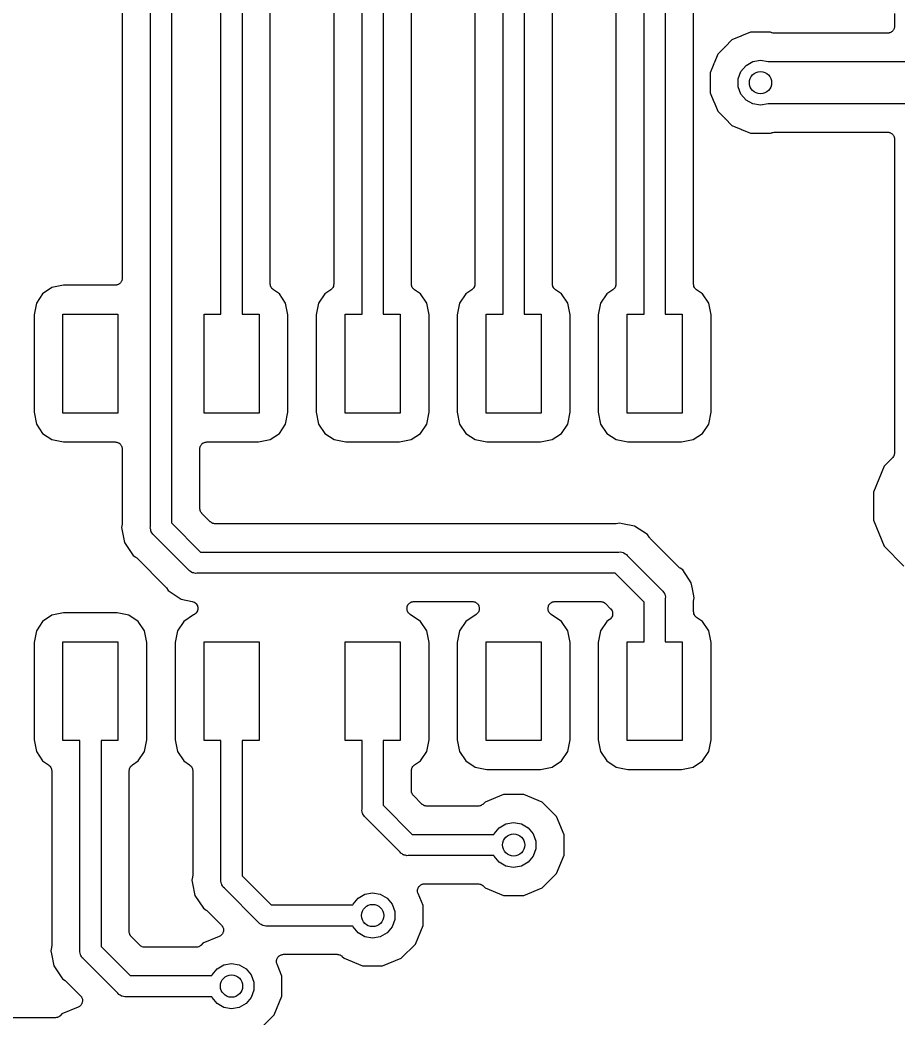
# Model space of a CAD drawing. Extents: x 40 to 164, y -163 to -60.
# Drawn here: x 52.07 to 67.88, y -144.72 to -126.76 of the extents above; entities that cross this region are included whole.
import ezdxf

# ---------------------------------------------------------------- set-up
doc = ezdxf.new("R2010")
doc.units = 0
doc.header["$MEASUREMENT"] = 0
doc.layers.add('BLACK', color=7, linetype='CONTINUOUS')

msp = doc.modelspace()

# ---------------------------------------------------------------- linework, layer by layer
at = {"layer": 'BLACK', "linetype": 'CONTINUOUS'}
for p, q in [((55.6895, -132.055), (55.6895, -110.498)), ((56.0705, -110.569), (56.0705, -132.055)), ((56.5785, -131.512), (56.5785, -110.832)), ((57.7215, -111.841), (57.7215, -131.512)), ((58.2295, -132.055), (58.2295, -111.768)), ((58.6105, -111.839), (58.6105, -132.055)), ((59.1185, -131.512), (59.1185, -112.102)), ((60.2615, -113.111), (60.2615, -131.512)), ((60.7695, -132.055), (60.7695, -113.038)), ((61.1505, -113.109), (61.1505, -132.055)), ((61.6585, -131.512), (61.6585, -113.372)), ((54.4195, -135.882), (54.4195, -114.144)), ((54.8005, -114.144), (54.8005, -135.811)), ((63.6905, -114.379), (63.6905, -132.055)), ((53.9115, -114.43), (53.9115, -131.407)), ((64.1985, -131.512), (64.1985, -114.642)), ((62.8015, -115.489), (62.8015, -131.512)), ((63.3095, -132.055), (63.3095, -115.553)), ((67.818, -126.646), (67.818, -126.873)), ((67.763, -126.976), (67.7545, -126.983)), ((67.7726, -126.97), (67.763, -126.976)), ((67.7798, -126.962), (67.7726, -126.97)), ((67.7883, -126.955), (67.7798, -126.962)), ((67.7938, -126.945), (67.7883, -126.955)), ((67.801, -126.936), (67.7938, -126.945)), ((67.8048, -126.926), (67.801, -126.936)), ((67.8103, -126.916), (67.8048, -126.926)), ((67.8123, -126.905), (67.8103, -126.916)), ((67.8161, -126.895), (67.8123, -126.905)), ((67.818, -126.873), (67.8161, -126.884)), ((67.8161, -126.884), (67.8161, -126.895)), ((64.8907, -127.119), (64.7662, -127.244)), ((65.0533, -127.052), (64.8907, -127.119)), ((65.0572, -127.049), (65.0533, -127.052)), ((65.0617, -127.048), (65.0572, -127.049)), ((65.2244, -126.981), (65.0617, -127.048)), ((65.5856, -126.981), (65.2244, -126.981)), ((65.6081, -126.99), (65.5856, -126.981)), ((65.6109, -126.991), (65.6081, -126.99)), ((65.6133, -126.992), (65.6109, -126.991)), ((65.6323, -126.996), (65.6133, -126.992)), ((65.6512, -127), (65.6323, -126.996)), ((65.654, -127), (65.6512, -127)), ((65.6567, -127), (65.654, -127)), ((67.691, -127), (65.6567, -127)), ((67.7019, -126.998), (67.691, -127)), ((67.7131, -126.998), (67.7019, -126.998)), ((67.7235, -126.994), (67.7131, -126.998)), ((67.7344, -126.992), (67.7235, -126.994)), ((67.7441, -126.987), (67.7344, -126.992)), ((67.7545, -126.983), (67.7441, -126.987)), ((64.7597, -127.25), (64.6352, -127.375)), ((64.7624, -127.246), (64.7597, -127.25)), ((64.7662, -127.244), (64.7624, -127.246)), ((64.6352, -127.375), (64.5679, -127.537)), ((65.1439, -127.578), (65.2661, -127.507)), ((65.2661, -127.507), (65.405, -127.483)), ((65.405, -127.483), (65.5439, -127.507)), ((65.5439, -127.507), (65.5451, -127.508)), ((65.5451, -127.508), (68.326, -127.508)), ((64.5644, -127.546), (64.497, -127.708)), ((64.5654, -127.541), (64.5644, -127.546)), ((64.5679, -127.537), (64.5654, -127.541)), ((65.005, -127.818), (65.0532, -127.686)), ((65.0532, -127.686), (65.1439, -127.578)), ((64.497, -127.708), (64.497, -127.884)), ((65.005, -127.96), (65.005, -127.818)), ((64.497, -127.884), (64.4962, -127.889)), ((64.4962, -127.889), (64.497, -127.894)), ((64.497, -127.894), (64.497, -128.07)), ((65.0532, -128.092), (65.005, -127.96)), ((64.497, -128.07), (64.5644, -128.232)), ((64.5644, -128.232), (64.5654, -128.237)), ((65.1439, -128.2), (65.0532, -128.092)), ((65.2661, -128.271), (65.1439, -128.2)), ((64.5654, -128.237), (64.5679, -128.241)), ((64.5679, -128.241), (64.6352, -128.403)), ((64.6352, -128.403), (64.7597, -128.528)), ((65.405, -128.295), (65.2661, -128.271)), ((65.5439, -128.271), (65.405, -128.295)), ((65.5451, -128.27), (65.5439, -128.271)), ((68.326, -128.27), (65.5451, -128.27)), ((64.7597, -128.528), (64.7624, -128.532)), ((64.7624, -128.532), (64.7662, -128.534)), ((64.7662, -128.534), (64.8907, -128.659)), ((64.8907, -128.659), (65.0533, -128.726)), ((65.0533, -128.726), (65.0572, -128.729)), ((65.0572, -128.729), (65.0617, -128.73)), ((65.0617, -128.73), (65.2244, -128.797)), ((65.2244, -128.797), (65.5856, -128.797)), ((65.5856, -128.797), (65.6081, -128.788)), ((65.6081, -128.788), (65.6109, -128.787)), ((65.6109, -128.787), (65.6133, -128.786)), ((65.6133, -128.786), (65.6323, -128.782)), ((65.6323, -128.782), (65.6512, -128.778)), ((65.6512, -128.778), (65.654, -128.778)), ((65.654, -128.778), (65.6567, -128.778)), ((65.6567, -128.778), (67.691, -128.778)), ((67.691, -128.778), (67.7019, -128.78)), ((67.7019, -128.78), (67.7131, -128.78)), ((67.7131, -128.78), (67.7235, -128.784)), ((67.7235, -128.784), (67.7344, -128.786)), ((67.7344, -128.786), (67.7441, -128.791)), ((67.7441, -128.791), (67.7545, -128.795)), ((67.7545, -128.795), (67.763, -128.802)), ((67.763, -128.802), (67.7726, -128.808)), ((67.7726, -128.808), (67.7798, -128.816)), ((67.7798, -128.816), (67.7883, -128.823)), ((67.7883, -128.823), (67.7938, -128.833)), ((67.7938, -128.833), (67.801, -128.841)), ((67.801, -128.841), (67.8048, -128.852)), ((67.8048, -128.852), (67.8103, -128.862)), ((67.8103, -128.862), (67.8123, -128.873)), ((67.8123, -128.873), (67.8161, -128.883)), ((67.8161, -128.883), (67.8161, -128.894)), ((67.8161, -128.894), (67.818, -128.905)), ((67.818, -128.905), (67.818, -134.531)), ((53.8983, -131.46), (53.8945, -131.471)), ((53.9038, -131.451), (53.8983, -131.46)), ((53.9058, -131.44), (53.9038, -131.451)), ((53.9096, -131.429), (53.9058, -131.44)), ((53.9115, -131.407), (53.9096, -131.418)), ((53.9096, -131.418), (53.9096, -131.429)), ((52.6465, -131.576), (52.4785, -131.688)), ((52.8572, -131.534), (52.6465, -131.576)), ((53.7845, -131.534), (52.8572, -131.534)), ((53.7954, -131.532), (53.7845, -131.534)), ((53.8066, -131.532), (53.7954, -131.532)), ((53.817, -131.528), (53.8066, -131.532)), ((53.8279, -131.527), (53.817, -131.528)), ((53.8376, -131.521), (53.8279, -131.527)), ((53.848, -131.517), (53.8376, -131.521)), ((53.8565, -131.51), (53.848, -131.517)), ((53.8661, -131.504), (53.8565, -131.51)), ((53.8733, -131.496), (53.8661, -131.504)), ((53.8818, -131.489), (53.8733, -131.496)), ((53.8873, -131.479), (53.8818, -131.489)), ((53.8945, -131.471), (53.8873, -131.479)), ((56.5816, -131.529), (56.5785, -131.512)), ((56.5836, -131.547), (56.5816, -131.529)), ((56.5854, -131.551), (56.5836, -131.547)), ((56.5862, -131.555), (56.5854, -131.551)), ((56.5951, -131.571), (56.5862, -131.555)), ((56.6031, -131.587), (56.5951, -131.571)), ((56.6061, -131.59), (56.6031, -131.587)), ((56.6082, -131.593), (56.6061, -131.59)), ((56.622, -131.605), (56.6082, -131.593)), ((56.6349, -131.617), (56.622, -131.605)), ((56.7415, -131.688), (56.6349, -131.617)), ((57.6651, -131.617), (57.5585, -131.688)), ((57.678, -131.605), (57.6651, -131.617)), ((57.6918, -131.593), (57.678, -131.605)), ((57.6939, -131.59), (57.6918, -131.593)), ((57.6969, -131.587), (57.6939, -131.59)), ((57.7049, -131.571), (57.6969, -131.587)), ((57.7138, -131.555), (57.7049, -131.571)), ((57.7146, -131.551), (57.7138, -131.555)), ((57.7164, -131.547), (57.7146, -131.551)), ((57.7184, -131.529), (57.7164, -131.547)), ((57.7215, -131.512), (57.7184, -131.529)), ((59.1216, -131.529), (59.1185, -131.512)), ((59.1236, -131.547), (59.1216, -131.529)), ((59.1254, -131.551), (59.1236, -131.547)), ((59.1262, -131.555), (59.1254, -131.551)), ((59.1351, -131.571), (59.1262, -131.555)), ((59.1431, -131.587), (59.1351, -131.571)), ((59.1461, -131.59), (59.1431, -131.587)), ((59.1482, -131.593), (59.1461, -131.59)), ((59.162, -131.605), (59.1482, -131.593)), ((59.1749, -131.617), (59.162, -131.605)), ((59.2815, -131.688), (59.1749, -131.617)), ((60.2051, -131.617), (60.0985, -131.688)), ((60.218, -131.605), (60.2051, -131.617)), ((60.2318, -131.593), (60.218, -131.605)), ((60.2339, -131.59), (60.2318, -131.593)), ((60.2369, -131.587), (60.2339, -131.59)), ((60.2449, -131.571), (60.2369, -131.587)), ((60.2538, -131.555), (60.2449, -131.571)), ((60.2546, -131.551), (60.2538, -131.555)), ((60.2564, -131.547), (60.2546, -131.551)), ((60.2584, -131.529), (60.2564, -131.547)), ((60.2615, -131.512), (60.2584, -131.529)), ((61.6616, -131.529), (61.6585, -131.512)), ((61.6636, -131.547), (61.6616, -131.529)), ((61.6654, -131.551), (61.6636, -131.547)), ((61.6662, -131.555), (61.6654, -131.551)), ((61.6751, -131.571), (61.6662, -131.555)), ((61.6831, -131.587), (61.6751, -131.571)), ((61.6861, -131.59), (61.6831, -131.587)), ((61.6882, -131.593), (61.6861, -131.59)), ((61.702, -131.605), (61.6882, -131.593)), ((61.7149, -131.617), (61.702, -131.605)), ((61.8215, -131.688), (61.7149, -131.617)), ((62.7451, -131.617), (62.6385, -131.688)), ((62.758, -131.605), (62.7451, -131.617)), ((62.7718, -131.593), (62.758, -131.605)), ((62.7739, -131.59), (62.7718, -131.593)), ((62.7769, -131.587), (62.7739, -131.59)), ((62.7849, -131.571), (62.7769, -131.587)), ((62.7938, -131.555), (62.7849, -131.571)), ((62.7946, -131.551), (62.7938, -131.555)), ((62.7964, -131.547), (62.7946, -131.551)), ((62.7984, -131.529), (62.7964, -131.547)), ((62.8015, -131.512), (62.7984, -131.529)), ((64.2016, -131.529), (64.1985, -131.512)), ((64.2036, -131.547), (64.2016, -131.529)), ((64.2054, -131.551), (64.2036, -131.547)), ((64.2062, -131.555), (64.2054, -131.551)), ((64.2151, -131.571), (64.2062, -131.555)), ((64.2231, -131.587), (64.2151, -131.571)), ((64.2261, -131.59), (64.2231, -131.587)), ((64.2282, -131.593), (64.2261, -131.59)), ((64.242, -131.605), (64.2282, -131.593)), ((64.2549, -131.617), (64.242, -131.605)), ((64.3615, -131.688), (64.2549, -131.617)), ((52.4785, -131.688), (52.3662, -131.856)), ((56.8538, -131.856), (56.7415, -131.688)), ((57.5585, -131.688), (57.4462, -131.856)), ((59.3938, -131.856), (59.2815, -131.688)), ((60.0985, -131.688), (59.9862, -131.856)), ((61.9338, -131.856), (61.8215, -131.688)), ((62.6385, -131.688), (62.5262, -131.856)), ((64.4738, -131.856), (64.3615, -131.688)), ((52.3662, -131.856), (52.3243, -132.067)), ((56.8957, -132.067), (56.8538, -131.856)), ((57.4462, -131.856), (57.4043, -132.067)), ((59.4357, -132.067), (59.3938, -131.856)), ((59.9862, -131.856), (59.9443, -132.067)), ((61.9757, -132.067), (61.9338, -131.856)), ((62.5262, -131.856), (62.4843, -132.067)), ((64.5157, -132.067), (64.4738, -131.856)), ((52.3243, -132.067), (52.3243, -133.82)), ((52.8447, -133.833), (52.8447, -132.055)), ((52.8447, -132.055), (53.8353, -132.055)), ((53.8353, -132.055), (53.8353, -133.833)), ((55.3847, -133.833), (55.3847, -132.055)), ((55.3847, -132.055), (55.6895, -132.055)), ((56.0705, -132.055), (56.3753, -132.055)), ((56.3753, -132.055), (56.3753, -133.833)), ((56.8957, -133.82), (56.8957, -132.067)), ((57.4043, -132.067), (57.4043, -133.82)), ((57.9247, -133.833), (57.9247, -132.055)), ((57.9247, -132.055), (58.2295, -132.055)), ((58.6105, -132.055), (58.9153, -132.055)), ((58.9153, -132.055), (58.9153, -133.833)), ((59.4357, -133.82), (59.4357, -132.067)), ((59.9443, -132.067), (59.9443, -133.82)), ((60.4647, -133.833), (60.4647, -132.055)), ((60.4647, -132.055), (60.7695, -132.055)), ((61.1505, -132.055), (61.4553, -132.055)), ((61.4553, -132.055), (61.4553, -133.833)), ((61.9757, -133.82), (61.9757, -132.067)), ((62.4843, -132.067), (62.4843, -133.82)), ((63.0047, -133.833), (63.0047, -132.055)), ((63.0047, -132.055), (63.3095, -132.055)), ((63.6905, -132.055), (63.9953, -132.055)), ((63.9953, -132.055), (63.9953, -133.833)), ((64.5157, -133.82), (64.5157, -132.067)), ((52.3243, -133.82), (52.3662, -134.031)), ((53.8353, -133.833), (52.8447, -133.833)), ((56.3753, -133.833), (55.3847, -133.833)), ((56.8538, -134.031), (56.8957, -133.82)), ((57.4043, -133.82), (57.4462, -134.031)), ((58.9153, -133.833), (57.9247, -133.833)), ((59.3938, -134.031), (59.4357, -133.82)), ((59.9443, -133.82), (59.9862, -134.031)), ((61.4553, -133.833), (60.4647, -133.833)), ((61.9338, -134.031), (61.9757, -133.82)), ((62.4843, -133.82), (62.5262, -134.031)), ((63.9953, -133.833), (63.0047, -133.833)), ((64.4738, -134.031), (64.5157, -133.82)), ((52.3662, -134.031), (52.4785, -134.199)), ((56.7415, -134.199), (56.8538, -134.031)), ((57.4462, -134.031), (57.5585, -134.199)), ((59.2815, -134.199), (59.3938, -134.031)), ((59.9862, -134.031), (60.0985, -134.199)), ((61.8215, -134.199), (61.9338, -134.031)), ((62.5262, -134.031), (62.6385, -134.199)), ((64.3615, -134.199), (64.4738, -134.031)), ((52.4785, -134.199), (52.6465, -134.311)), ((52.6465, -134.311), (52.8572, -134.353)), ((56.3628, -134.353), (56.5735, -134.311)), ((56.5735, -134.311), (56.7415, -134.199)), ((57.5585, -134.199), (57.7265, -134.311)), ((57.7265, -134.311), (57.9372, -134.353)), ((58.9028, -134.353), (59.1135, -134.311)), ((59.1135, -134.311), (59.2815, -134.199)), ((60.0985, -134.199), (60.2665, -134.311)), ((60.2665, -134.311), (60.4772, -134.353)), ((61.4428, -134.353), (61.6535, -134.311)), ((61.6535, -134.311), (61.8215, -134.199)), ((62.6385, -134.199), (62.8065, -134.311)), ((62.8065, -134.311), (63.0172, -134.353)), ((63.9828, -134.353), (64.1935, -134.311)), ((64.1935, -134.311), (64.3615, -134.199)), ((52.8572, -134.353), (53.7845, -134.353)), ((53.7845, -134.353), (53.7954, -134.355)), ((53.7954, -134.355), (53.8066, -134.355)), ((53.8066, -134.355), (53.817, -134.359)), ((53.817, -134.359), (53.8279, -134.361)), ((53.8279, -134.361), (53.8376, -134.366)), ((53.8376, -134.366), (53.848, -134.37)), ((53.848, -134.37), (53.8565, -134.377)), ((53.8565, -134.377), (53.8661, -134.383)), ((53.8661, -134.383), (53.8733, -134.391)), ((53.8733, -134.391), (53.8818, -134.398)), ((53.8818, -134.398), (53.8873, -134.408)), ((53.8873, -134.408), (53.8945, -134.417)), ((53.8945, -134.417), (53.8983, -134.427)), ((53.8983, -134.427), (53.9038, -134.437)), ((53.9038, -134.437), (53.9058, -134.448)), ((53.9058, -134.448), (53.9096, -134.458)), ((53.9096, -134.458), (53.9096, -134.469)), ((53.9096, -134.469), (53.9115, -134.48)), ((53.9115, -134.48), (53.9115, -135.809)), ((55.3085, -134.48), (55.3104, -134.469)), ((55.3085, -135.548), (55.3085, -134.48)), ((55.3104, -134.458), (55.3142, -134.448)), ((55.3104, -134.469), (55.3104, -134.458)), ((55.3142, -134.448), (55.3162, -134.437)), ((55.3162, -134.437), (55.3217, -134.427)), ((55.3217, -134.427), (55.3255, -134.417)), ((55.3255, -134.417), (55.3327, -134.408)), ((55.3327, -134.408), (55.3382, -134.398)), ((55.3382, -134.398), (55.3467, -134.391)), ((55.3467, -134.391), (55.3539, -134.383)), ((55.3539, -134.383), (55.3635, -134.377)), ((55.3635, -134.377), (55.372, -134.37)), ((55.372, -134.37), (55.3824, -134.366)), ((55.3824, -134.366), (55.3921, -134.361)), ((55.3921, -134.361), (55.403, -134.359)), ((55.403, -134.359), (55.4134, -134.355)), ((55.4134, -134.355), (55.4246, -134.355)), ((55.4246, -134.355), (55.4355, -134.353)), ((55.4355, -134.353), (56.3628, -134.353)), ((57.9372, -134.353), (58.9028, -134.353)), ((60.4772, -134.353), (61.4428, -134.353)), ((63.0172, -134.353), (63.9828, -134.353)), ((67.7808, -134.639), (67.6303, -134.79)), ((67.784, -134.635), (67.7808, -134.639)), ((67.7883, -134.631), (67.784, -134.635)), ((67.7966, -134.617), (67.7883, -134.631)), ((67.8061, -134.603), (67.7966, -134.617)), ((67.8075, -134.598), (67.8061, -134.603)), ((67.8103, -134.593), (67.8075, -134.598)), ((67.8132, -134.576), (67.8103, -134.593)), ((67.8175, -134.56), (67.8132, -134.576)), ((67.818, -134.549), (67.817, -134.555)), ((67.817, -134.555), (67.8175, -134.56)), ((67.818, -134.531), (67.818, -134.531)), ((67.818, -134.531), (67.818, -134.549)), ((67.6303, -134.79), (67.437, -135.256)), ((67.437, -135.256), (67.437, -135.762)), ((55.3095, -135.554), (55.3085, -135.548)), ((55.309, -135.559), (55.3095, -135.554)), ((55.3133, -135.575), (55.309, -135.559)), ((55.3162, -135.592), (55.3133, -135.575)), ((55.319, -135.596), (55.3162, -135.592)), ((55.3204, -135.602), (55.319, -135.596)), ((55.3299, -135.615), (55.3204, -135.602)), ((55.3382, -135.63), (55.3299, -135.615)), ((55.3425, -135.633), (55.3382, -135.63)), ((55.3457, -135.638), (55.3425, -135.633)), ((55.4971, -135.789), (55.3457, -135.638)), ((67.437, -135.762), (67.6303, -136.228)), ((53.9091, -135.833), (53.8978, -135.89)), ((53.8978, -135.89), (53.952, -136.163)), ((53.9093, -135.821), (53.9091, -135.833)), ((53.9115, -135.809), (53.9093, -135.821)), ((54.4173, -135.907), (54.4195, -135.882)), ((54.4238, -135.931), (54.4173, -135.907)), ((54.4282, -135.956), (54.4238, -135.931)), ((54.4325, -135.964), (54.4282, -135.956)), ((54.8005, -135.811), (55.3239, -136.334)), ((55.5017, -135.793), (55.4971, -135.789)), ((55.5053, -135.797), (55.5017, -135.793)), ((55.5197, -135.805), (55.5053, -135.797)), ((55.5333, -135.815), (55.5197, -135.805)), ((55.5387, -135.816), (55.5333, -135.815)), ((55.5435, -135.819), (55.5387, -135.816)), ((55.5598, -135.822), (55.5435, -135.819)), ((55.5759, -135.826), (55.5598, -135.822)), ((55.5814, -135.826), (55.5759, -135.826)), ((55.5869, -135.826), (55.5814, -135.826)), ((62.7837, -135.826), (55.5869, -135.826)), ((62.796, -135.824), (62.7837, -135.826)), ((62.8085, -135.824), (62.796, -135.824)), ((62.865, -135.813), (62.8085, -135.824)), ((62.9215, -135.824), (62.865, -135.813)), ((63.1375, -135.867), (62.9215, -135.824)), ((62.9215, -135.824), (62.9215, -135.824)), ((63.3686, -136.021), (63.1375, -135.867)), ((54.4347, -135.972), (54.4325, -135.964)), ((54.4492, -135.992), (54.4347, -135.972)), ((54.4618, -136.014), (54.4492, -135.992)), ((54.4812, -136.031), (54.4618, -136.014)), ((55.1044, -136.654), (54.4812, -136.031)), ((63.4006, -136.069), (63.3686, -136.021)), ((63.4092, -136.078), (63.4006, -136.069)), ((63.4164, -136.089), (63.4092, -136.078)), ((63.9364, -136.609), (63.4164, -136.089)), ((53.952, -136.163), (54.1064, -136.394)), ((67.6303, -136.228), (67.9876, -136.586)), ((54.1064, -136.394), (54.1543, -136.426)), ((54.1543, -136.426), (54.1634, -136.434)), ((54.1634, -136.434), (54.1736, -136.441)), ((54.1736, -136.441), (54.6936, -136.961)), ((55.3239, -136.334), (62.8567, -136.334)), ((62.8567, -136.334), (62.8819, -136.332)), ((62.8819, -136.332), (62.9063, -136.339)), ((62.9063, -136.339), (62.9312, -136.343)), ((62.9312, -136.343), (62.9385, -136.347)), ((62.9385, -136.347), (62.9467, -136.35)), ((62.9467, -136.35), (62.9674, -136.364)), ((62.9674, -136.364), (62.9893, -136.377)), ((62.9893, -136.377), (63.0056, -136.396)), ((63.0056, -136.396), (63.6288, -137.019)), ((55.1207, -136.673), (55.1044, -136.654)), ((55.1426, -136.686), (55.1207, -136.673)), ((63.9466, -136.616), (63.9364, -136.609)), ((63.9557, -136.624), (63.9466, -136.616)), ((64.0036, -136.656), (63.9557, -136.624)), ((64.158, -136.887), (64.0036, -136.656)), ((55.1632, -136.7), (55.1426, -136.686)), ((55.1715, -136.703), (55.1632, -136.7)), ((55.1788, -136.707), (55.1715, -136.703)), ((55.2037, -136.711), (55.1788, -136.707)), ((55.2281, -136.718), (55.2037, -136.711)), ((55.2533, -136.715), (55.2281, -136.718)), ((62.7861, -136.715), (55.2533, -136.715)), ((63.3095, -137.239), (62.7861, -136.715)), ((54.6936, -136.961), (54.7008, -136.972)), ((54.7008, -136.972), (54.7094, -136.981)), ((54.7094, -136.981), (54.7414, -137.029)), ((54.7414, -137.029), (54.9725, -137.183)), ((63.6288, -137.019), (63.6482, -137.036)), ((64.1801, -136.999), (64.158, -136.887)), ((64.2122, -137.16), (64.1801, -136.999)), ((54.9725, -137.183), (55.1719, -137.223)), ((63.6482, -137.036), (63.6608, -137.058)), ((63.6608, -137.058), (63.6753, -137.078)), ((63.6753, -137.078), (63.6775, -137.086)), ((63.6775, -137.086), (63.6818, -137.094)), ((63.6818, -137.094), (63.6862, -137.119)), ((63.6862, -137.119), (63.6927, -137.143)), ((63.6927, -137.143), (63.6905, -137.168)), ((63.6905, -137.168), (63.6905, -137.947)), ((64.2009, -137.217), (64.2122, -137.16)), ((55.1719, -137.223), (55.1899, -137.23)), ((55.1899, -137.23), (55.2082, -137.236)), ((55.2082, -137.236), (55.2104, -137.238)), ((55.2104, -137.238), (55.213, -137.239)), ((55.213, -137.239), (55.2276, -137.251)), ((55.2276, -137.251), (55.2426, -137.263)), ((55.2426, -137.263), (55.2441, -137.266)), ((55.2441, -137.266), (55.2462, -137.268)), ((55.2462, -137.268), (55.2555, -137.285)), ((55.2555, -137.285), (55.2655, -137.301)), ((55.2655, -137.393), (55.2555, -137.41)), ((55.2655, -137.301), (55.2661, -137.304)), ((55.2661, -137.39), (55.2655, -137.393)), ((55.2661, -137.304), (55.2674, -137.306)), ((55.2674, -137.388), (55.2661, -137.39)), ((55.2674, -137.306), (55.2704, -137.325)), ((55.2704, -137.369), (55.2674, -137.388)), ((55.2704, -137.325), (55.2741, -137.344)), ((55.2741, -137.35), (55.2704, -137.369)), ((55.2741, -137.344), (55.2737, -137.347)), ((55.2737, -137.347), (55.2741, -137.35)), ((59.0382, -137.342), (59.0399, -137.335)), ((59.0399, -137.357), (59.0382, -137.342)), ((59.0399, -137.328), (59.0451, -137.314)), ((59.0399, -137.335), (59.0399, -137.328)), ((59.0399, -137.373), (59.0399, -137.357)), ((59.0423, -137.379), (59.0399, -137.373)), ((59.043, -137.386), (59.0423, -137.379)), ((59.0498, -137.4), (59.043, -137.386)), ((59.0451, -137.314), (59.0487, -137.299)), ((59.0487, -137.299), (59.0526, -137.294)), ((59.0526, -137.294), (59.055, -137.287)), ((59.055, -137.287), (59.0647, -137.275)), ((59.0647, -137.275), (59.0732, -137.263)), ((59.0732, -137.263), (59.0788, -137.259)), ((59.0788, -137.259), (59.0833, -137.253)), ((59.0833, -137.253), (59.0965, -137.246)), ((59.0965, -137.246), (59.1088, -137.237)), ((59.1088, -137.237), (59.1155, -137.235)), ((59.1155, -137.235), (59.1215, -137.231)), ((59.1215, -137.231), (59.1365, -137.229)), ((59.1365, -137.229), (59.1511, -137.224)), ((59.1511, -137.224), (59.1581, -137.225)), ((59.1581, -137.225), (59.1649, -137.224)), ((59.1649, -137.224), (60.2151, -137.224)), ((60.2151, -137.224), (60.2219, -137.225)), ((60.2219, -137.225), (60.2289, -137.224)), ((60.2289, -137.224), (60.2435, -137.229)), ((60.2435, -137.229), (60.2585, -137.231)), ((60.2585, -137.231), (60.2645, -137.235)), ((60.2645, -137.235), (60.2712, -137.237)), ((60.2712, -137.237), (60.2835, -137.246)), ((60.2835, -137.246), (60.2967, -137.253)), ((60.2967, -137.253), (60.3012, -137.259)), ((60.3012, -137.259), (60.3068, -137.263)), ((60.3068, -137.263), (60.3153, -137.275)), ((60.3153, -137.275), (60.325, -137.287)), ((60.325, -137.287), (60.3274, -137.294)), ((60.3274, -137.294), (60.3313, -137.299)), ((60.337, -137.386), (60.3302, -137.4)), ((60.3313, -137.299), (60.3349, -137.314)), ((60.3349, -137.314), (60.3401, -137.328)), ((60.3377, -137.379), (60.337, -137.386)), ((60.3401, -137.373), (60.3377, -137.379)), ((60.3401, -137.328), (60.3401, -137.335)), ((60.3401, -137.335), (60.3418, -137.342)), ((60.3418, -137.342), (60.3401, -137.357)), ((60.3401, -137.357), (60.3401, -137.373)), ((61.5782, -137.342), (61.5799, -137.335)), ((61.5799, -137.357), (61.5782, -137.342)), ((61.5799, -137.328), (61.5851, -137.314)), ((61.5799, -137.335), (61.5799, -137.328)), ((61.5799, -137.373), (61.5799, -137.357)), ((61.5823, -137.379), (61.5799, -137.373)), ((61.583, -137.386), (61.5823, -137.379)), ((61.5898, -137.4), (61.583, -137.386)), ((61.5851, -137.314), (61.5887, -137.299)), ((61.5887, -137.299), (61.5926, -137.294)), ((61.5926, -137.294), (61.595, -137.287)), ((61.595, -137.287), (61.6047, -137.275)), ((61.6047, -137.275), (61.6132, -137.263)), ((61.6132, -137.263), (61.6188, -137.259)), ((61.6188, -137.259), (61.6233, -137.253)), ((61.6233, -137.253), (61.6365, -137.246)), ((61.6365, -137.246), (61.6488, -137.237)), ((61.6488, -137.237), (61.6555, -137.235)), ((61.6555, -137.235), (61.6615, -137.231)), ((61.6615, -137.231), (61.6765, -137.229)), ((61.6765, -137.229), (61.6911, -137.224)), ((61.6911, -137.224), (61.6981, -137.225)), ((61.6981, -137.225), (61.7049, -137.224)), ((61.7049, -137.224), (62.5231, -137.224)), ((62.5231, -137.224), (62.5286, -137.224)), ((62.5286, -137.224), (62.5341, -137.224)), ((62.5341, -137.224), (62.5502, -137.228)), ((62.5502, -137.228), (62.5665, -137.231)), ((62.5665, -137.231), (62.5713, -137.234)), ((62.5713, -137.234), (62.5767, -137.235)), ((62.5767, -137.235), (62.5903, -137.245)), ((62.5903, -137.245), (62.6047, -137.253)), ((62.6047, -137.253), (62.6083, -137.257)), ((62.6083, -137.257), (62.6129, -137.261)), ((62.6129, -137.261), (62.7058, -137.354)), ((62.7058, -137.354), (62.7066, -137.355)), ((62.7066, -137.355), (62.7077, -137.356)), ((62.7077, -137.356), (62.7193, -137.373)), ((62.7193, -137.373), (62.7311, -137.39)), ((62.7311, -137.39), (62.7315, -137.391)), ((62.7315, -137.391), (62.7322, -137.392)), ((62.7322, -137.392), (62.7372, -137.412)), ((63.3095, -137.947), (63.3095, -137.239)), ((64.1985, -137.241), (64.2007, -137.229)), ((64.1985, -137.404), (64.1985, -137.241)), ((64.2007, -137.229), (64.2009, -137.217)), ((52.6465, -137.469), (52.4785, -137.581)), ((52.8572, -137.427), (52.6465, -137.469)), ((53.8228, -137.427), (52.8572, -137.427)), ((54.0335, -137.469), (53.8228, -137.427)), ((54.2015, -137.581), (54.0335, -137.469)), ((55.1954, -137.463), (55.0185, -137.581)), ((55.2082, -137.459), (55.1954, -137.463)), ((55.2104, -137.457), (55.2082, -137.459)), ((55.213, -137.456), (55.2104, -137.457)), ((55.2276, -137.443), (55.213, -137.456)), ((55.2426, -137.431), (55.2276, -137.443)), ((55.2441, -137.429), (55.2426, -137.431)), ((55.2462, -137.427), (55.2441, -137.429)), ((55.2555, -137.41), (55.2462, -137.427)), ((59.055, -137.414), (59.0498, -137.4)), ((59.0594, -137.419), (59.055, -137.414)), ((59.0625, -137.426), (59.0594, -137.419)), ((59.0735, -137.436), (59.0625, -137.426)), ((59.0833, -137.448), (59.0735, -137.436)), ((59.0894, -137.451), (59.0833, -137.448)), ((59.0944, -137.456), (59.0894, -137.451)), ((59.2815, -137.581), (59.0944, -137.456)), ((60.2856, -137.456), (60.0985, -137.581)), ((60.2906, -137.451), (60.2856, -137.456)), ((60.2967, -137.448), (60.2906, -137.451)), ((60.3065, -137.436), (60.2967, -137.448)), ((60.3175, -137.426), (60.3065, -137.436)), ((60.3206, -137.419), (60.3175, -137.426)), ((60.325, -137.414), (60.3206, -137.419)), ((60.3302, -137.4), (60.325, -137.414)), ((61.595, -137.414), (61.5898, -137.4)), ((61.5994, -137.419), (61.595, -137.414)), ((61.6025, -137.426), (61.5994, -137.419)), ((61.6135, -137.436), (61.6025, -137.426)), ((61.6233, -137.448), (61.6135, -137.436)), ((61.6294, -137.451), (61.6233, -137.448)), ((61.6344, -137.456), (61.6294, -137.451)), ((61.8215, -137.581), (61.6344, -137.456)), ((62.6865, -137.549), (62.6385, -137.581)), ((62.6876, -137.548), (62.6865, -137.549)), ((62.6888, -137.547), (62.6876, -137.548)), ((62.7035, -137.533), (62.6888, -137.547)), ((62.7184, -137.519), (62.7035, -137.533)), ((62.719, -137.517), (62.7184, -137.519)), ((62.72, -137.516), (62.719, -137.517)), ((62.7288, -137.498), (62.72, -137.516)), ((62.7379, -137.479), (62.7288, -137.498)), ((62.7372, -137.412), (62.7425, -137.432)), ((62.7381, -137.478), (62.7379, -137.479)), ((62.7387, -137.476), (62.7381, -137.478)), ((62.7405, -137.456), (62.7387, -137.476)), ((62.7427, -137.435), (62.7405, -137.456)), ((62.7425, -137.432), (62.7424, -137.434)), ((62.7424, -137.434), (62.7427, -137.435)), ((64.2016, -137.422), (64.1985, -137.404)), ((64.2036, -137.44), (64.2016, -137.422)), ((64.2054, -137.444), (64.2036, -137.44)), ((64.2062, -137.448), (64.2054, -137.444)), ((64.2151, -137.463), (64.2062, -137.448)), ((64.2231, -137.479), (64.2151, -137.463)), ((64.2261, -137.482), (64.2231, -137.479)), ((64.2282, -137.486), (64.2261, -137.482)), ((64.242, -137.498), (64.2282, -137.486)), ((64.2549, -137.51), (64.242, -137.498)), ((64.3615, -137.581), (64.2549, -137.51)), ((52.3662, -137.749), (52.3243, -137.96)), ((52.4785, -137.581), (52.3662, -137.749)), ((54.3138, -137.749), (54.2015, -137.581)), ((54.3557, -137.96), (54.3138, -137.749)), ((54.9062, -137.749), (54.8643, -137.96)), ((55.0185, -137.581), (54.9062, -137.749)), ((59.3938, -137.749), (59.2815, -137.581)), ((59.4357, -137.96), (59.3938, -137.749)), ((59.9862, -137.749), (59.9443, -137.96)), ((60.0985, -137.581), (59.9862, -137.749)), ((61.9338, -137.749), (61.8215, -137.581)), ((61.9757, -137.96), (61.9338, -137.749)), ((62.5262, -137.749), (62.4843, -137.96)), ((62.6385, -137.581), (62.5262, -137.749)), ((64.4738, -137.749), (64.3615, -137.581)), ((64.5157, -137.96), (64.4738, -137.749)), ((52.3243, -137.96), (52.3243, -139.713)), ((52.8447, -139.725), (52.8447, -137.947)), ((52.8447, -137.947), (53.8353, -137.947)), ((53.8353, -137.947), (53.8353, -139.725)), ((54.3557, -139.713), (54.3557, -137.96)), ((54.8643, -137.96), (54.8643, -139.713)), ((55.3847, -139.725), (55.3847, -137.947)), ((55.3847, -137.947), (56.3753, -137.947)), ((56.3753, -137.947), (56.3753, -139.725)), ((57.9247, -139.725), (57.9247, -137.947)), ((57.9247, -137.947), (58.9153, -137.947)), ((58.9153, -137.947), (58.9153, -139.725)), ((59.4357, -139.713), (59.4357, -137.96)), ((59.9443, -137.96), (59.9443, -139.713)), ((60.4647, -139.725), (60.4647, -137.947)), ((60.4647, -137.947), (61.4553, -137.947)), ((61.4553, -137.947), (61.4553, -139.725)), ((61.9757, -139.713), (61.9757, -137.96)), ((62.4843, -137.96), (62.4843, -139.713)), ((63.0047, -139.725), (63.0047, -137.947)), ((63.0047, -137.947), (63.3095, -137.947)), ((63.6905, -137.947), (63.9953, -137.947)), ((63.9953, -137.947), (63.9953, -139.725)), ((64.5157, -139.713), (64.5157, -137.96)), ((52.3243, -139.713), (52.3662, -139.924)), ((53.1495, -139.725), (52.8447, -139.725)), ((53.1495, -143.502), (53.1495, -139.725)), ((53.8353, -139.725), (53.5305, -139.725)), ((53.5305, -139.725), (53.5305, -143.431)), ((54.3138, -139.924), (54.3557, -139.713)), ((54.8643, -139.713), (54.9062, -139.924)), ((55.6895, -139.725), (55.3847, -139.725)), ((55.6895, -142.232), (55.6895, -139.725)), ((56.3753, -139.725), (56.0705, -139.725)), ((56.0705, -139.725), (56.0705, -142.161)), ((58.2295, -139.725), (57.9247, -139.725)), ((58.2295, -140.962), (58.2295, -139.725)), ((58.9153, -139.725), (58.6105, -139.725)), ((58.6105, -139.725), (58.6105, -140.891)), ((59.3938, -139.924), (59.4357, -139.713)), ((59.9443, -139.713), (59.9862, -139.924)), ((61.4553, -139.725), (60.4647, -139.725)), ((61.9338, -139.924), (61.9757, -139.713)), ((62.4843, -139.713), (62.5262, -139.924)), ((63.9953, -139.725), (63.0047, -139.725)), ((64.4738, -139.924), (64.5157, -139.713)), ((52.3662, -139.924), (52.4785, -140.092)), ((54.2015, -140.092), (54.3138, -139.924)), ((54.9062, -139.924), (55.0185, -140.092)), ((59.2815, -140.092), (59.3938, -139.924)), ((59.9862, -139.924), (60.0985, -140.092)), ((61.8215, -140.092), (61.9338, -139.924)), ((62.5262, -139.924), (62.6385, -140.092)), ((64.3615, -140.092), (64.4738, -139.924)), ((52.4785, -140.092), (52.5851, -140.163)), ((52.5851, -140.163), (52.598, -140.175)), ((52.598, -140.175), (52.6118, -140.187)), ((52.6118, -140.187), (52.6139, -140.19)), ((52.6139, -140.19), (52.6169, -140.193)), ((52.6169, -140.193), (52.6249, -140.209)), ((52.6249, -140.209), (52.6338, -140.225)), ((52.6338, -140.225), (52.6346, -140.229)), ((52.6346, -140.229), (52.6364, -140.233)), ((52.6364, -140.233), (52.6384, -140.251)), ((52.6384, -140.251), (52.6415, -140.268)), ((54.0385, -140.268), (54.0416, -140.251)), ((54.0416, -140.251), (54.0436, -140.233)), ((54.0436, -140.233), (54.0454, -140.229)), ((54.0454, -140.229), (54.0462, -140.225)), ((54.0462, -140.225), (54.0551, -140.209)), ((54.0551, -140.209), (54.0631, -140.193)), ((54.0631, -140.193), (54.0661, -140.19)), ((54.0661, -140.19), (54.0682, -140.187)), ((54.0682, -140.187), (54.082, -140.175)), ((54.082, -140.175), (54.0949, -140.163)), ((54.0949, -140.163), (54.2015, -140.092)), ((55.0185, -140.092), (55.1251, -140.163)), ((55.1251, -140.163), (55.138, -140.175)), ((55.138, -140.175), (55.1518, -140.187)), ((55.1518, -140.187), (55.1539, -140.19)), ((55.1539, -140.19), (55.1569, -140.193)), ((55.1569, -140.193), (55.1649, -140.209)), ((55.1649, -140.209), (55.1738, -140.225)), ((55.1738, -140.225), (55.1746, -140.229)), ((55.1746, -140.229), (55.1764, -140.233)), ((55.1764, -140.233), (55.1784, -140.251)), ((55.1784, -140.251), (55.1815, -140.268)), ((59.1185, -140.268), (59.1216, -140.251)), ((59.1216, -140.251), (59.1236, -140.233)), ((59.1236, -140.233), (59.1254, -140.229)), ((59.1254, -140.229), (59.1262, -140.225)), ((59.1262, -140.225), (59.1351, -140.209)), ((59.1351, -140.209), (59.1431, -140.193)), ((59.1431, -140.193), (59.1461, -140.19)), ((59.1461, -140.19), (59.1482, -140.187)), ((59.1482, -140.187), (59.162, -140.175)), ((59.162, -140.175), (59.1749, -140.163)), ((59.1749, -140.163), (59.2815, -140.092)), ((60.0985, -140.092), (60.2665, -140.204)), ((60.2665, -140.204), (60.4772, -140.246)), ((60.4772, -140.246), (61.4428, -140.246)), ((61.4428, -140.246), (61.6535, -140.204)), ((61.6535, -140.204), (61.8215, -140.092)), ((62.6385, -140.092), (62.8065, -140.204)), ((62.8065, -140.204), (63.0172, -140.246)), ((63.0172, -140.246), (63.9828, -140.246)), ((63.9828, -140.246), (64.1935, -140.204)), ((64.1935, -140.204), (64.3615, -140.092)), ((52.6415, -140.268), (52.6415, -143.429)), ((54.0385, -143.168), (54.0385, -140.268)), ((55.1815, -140.268), (55.1815, -142.159)), ((59.1185, -140.628), (59.1185, -140.268)), ((59.1195, -140.634), (59.1185, -140.628)), ((59.119, -140.639), (59.1195, -140.634)), ((59.1233, -140.655), (59.119, -140.639)), ((59.1262, -140.672), (59.1233, -140.655)), ((59.129, -140.676), (59.1262, -140.672)), ((59.1304, -140.682), (59.129, -140.676)), ((59.1399, -140.695), (59.1304, -140.682)), ((59.1482, -140.71), (59.1399, -140.695)), ((59.1525, -140.713), (59.1482, -140.71)), ((59.1557, -140.718), (59.1525, -140.713)), ((59.3071, -140.869), (59.1557, -140.718)), ((60.7794, -140.697), (60.4457, -140.835)), ((61.1406, -140.697), (60.7794, -140.697)), ((61.4743, -140.835), (61.1406, -140.697)), ((58.2273, -140.987), (58.2295, -140.962)), ((58.6105, -140.891), (59.1339, -141.415)), ((59.3117, -140.873), (59.3071, -140.869)), ((59.3153, -140.877), (59.3117, -140.873)), ((59.3297, -140.885), (59.3153, -140.877)), ((59.3433, -140.895), (59.3297, -140.885)), ((59.3487, -140.896), (59.3433, -140.895)), ((59.3535, -140.899), (59.3487, -140.896)), ((59.3698, -140.902), (59.3535, -140.899)), ((59.3859, -140.906), (59.3698, -140.902)), ((59.3914, -140.906), (59.3859, -140.906)), ((59.3969, -140.906), (59.3914, -140.906)), ((60.3218, -140.906), (59.3969, -140.906)), ((60.3273, -140.906), (60.3218, -140.906)), ((60.3329, -140.906), (60.3273, -140.906)), ((60.3489, -140.902), (60.3329, -140.906)), ((60.3652, -140.899), (60.3489, -140.902)), ((60.3701, -140.896), (60.3652, -140.899)), ((60.3755, -140.895), (60.3701, -140.896)), ((60.3891, -140.885), (60.3755, -140.895)), ((60.4034, -140.877), (60.3891, -140.885)), ((60.407, -140.873), (60.4034, -140.877)), ((60.4116, -140.869), (60.407, -140.873)), ((60.4457, -140.835), (60.4116, -140.869)), ((61.7298, -141.091), (61.4743, -140.835)), ((58.2338, -141.011), (58.2273, -140.987)), ((58.2382, -141.036), (58.2338, -141.011)), ((58.2425, -141.044), (58.2382, -141.036)), ((58.2447, -141.052), (58.2425, -141.044)), ((58.2592, -141.072), (58.2447, -141.052)), ((58.2718, -141.094), (58.2592, -141.072)), ((58.2912, -141.111), (58.2718, -141.094)), ((58.9144, -141.734), (58.2912, -141.111)), ((61.868, -141.424), (61.7298, -141.091)), ((60.6082, -141.402), (60.6989, -141.294)), ((60.6989, -141.294), (60.8211, -141.223)), ((60.8211, -141.223), (60.96, -141.199)), ((60.96, -141.199), (61.0989, -141.223)), ((61.0989, -141.223), (61.2211, -141.294)), ((61.2211, -141.294), (61.3118, -141.402)), ((59.1339, -141.415), (60.6037, -141.415)), ((60.6037, -141.415), (60.6082, -141.402)), ((61.3118, -141.402), (61.36, -141.534)), ((61.868, -141.786), (61.868, -141.424)), ((61.36, -141.676), (61.3118, -141.808)), ((61.36, -141.534), (61.36, -141.676)), ((58.9307, -141.753), (58.9144, -141.734)), ((58.9526, -141.766), (58.9307, -141.753)), ((58.9733, -141.78), (58.9526, -141.766)), ((58.9815, -141.783), (58.9733, -141.78)), ((58.9888, -141.787), (58.9815, -141.783)), ((59.0137, -141.791), (58.9888, -141.787)), ((59.0381, -141.798), (59.0137, -141.791)), ((59.0633, -141.796), (59.0381, -141.798)), ((60.6037, -141.796), (59.0633, -141.796)), ((60.6082, -141.808), (60.6037, -141.796)), ((60.6989, -141.916), (60.6082, -141.808)), ((61.3118, -141.808), (61.2211, -141.916)), ((61.7298, -142.119), (61.868, -141.786)), ((60.8211, -141.987), (60.6989, -141.916)), ((60.96, -142.011), (60.8211, -141.987)), ((61.0989, -141.987), (60.96, -142.011)), ((61.2211, -141.916), (61.0989, -141.987)), ((55.1791, -142.183), (55.1678, -142.24)), ((55.1678, -142.24), (55.1791, -142.297)), ((55.1793, -142.171), (55.1791, -142.183)), ((55.1815, -142.159), (55.1793, -142.171)), ((55.6873, -142.257), (55.6895, -142.232)), ((56.0705, -142.161), (56.5939, -142.684)), ((61.4743, -142.375), (61.7298, -142.119)), ((55.1791, -142.297), (55.1791, -142.297)), ((55.1791, -142.297), (55.222, -142.513)), ((55.6938, -142.281), (55.6873, -142.257)), ((55.6982, -142.306), (55.6938, -142.281)), ((55.7025, -142.314), (55.6982, -142.306)), ((55.7047, -142.322), (55.7025, -142.314)), ((55.7192, -142.342), (55.7047, -142.322)), ((55.7318, -142.364), (55.7192, -142.342)), ((55.7512, -142.381), (55.7318, -142.364)), ((56.3744, -143.004), (55.7512, -142.381)), ((59.2293, -142.436), (59.2311, -142.422)), ((59.2311, -142.408), (59.2339, -142.401)), ((59.2311, -142.422), (59.2311, -142.408)), ((59.2339, -142.401), (59.235, -142.392)), ((59.235, -142.392), (59.2414, -142.38)), ((59.2414, -142.38), (59.2462, -142.367)), ((59.2462, -142.367), (59.2515, -142.361)), ((59.2515, -142.361), (59.2554, -142.353)), ((59.2554, -142.353), (59.2656, -142.344)), ((59.2656, -142.344), (59.2745, -142.333)), ((59.2745, -142.333), (59.2818, -142.329)), ((59.2818, -142.329), (59.2879, -142.323)), ((59.2879, -142.323), (59.3007, -142.318)), ((59.3007, -142.318), (59.3127, -142.311)), ((59.3127, -142.311), (59.3209, -142.31)), ((59.3209, -142.31), (59.3287, -142.307)), ((59.3287, -142.307), (59.3425, -142.306)), ((59.3425, -142.306), (59.3562, -142.303)), ((59.3562, -142.303), (60.3218, -142.303)), ((60.3218, -142.303), (60.3273, -142.304)), ((60.3273, -142.304), (60.3329, -142.304)), ((60.3329, -142.304), (60.3489, -142.308)), ((60.3489, -142.308), (60.3652, -142.311)), ((60.3652, -142.311), (60.3701, -142.314)), ((60.3701, -142.314), (60.3755, -142.315)), ((60.3755, -142.315), (60.3891, -142.325)), ((60.3891, -142.325), (60.4034, -142.333)), ((60.4034, -142.333), (60.407, -142.337)), ((60.407, -142.337), (60.4116, -142.341)), ((60.4116, -142.341), (60.4457, -142.375)), ((60.4457, -142.375), (60.7794, -142.513)), ((61.1406, -142.513), (61.4743, -142.375)), ((55.222, -142.513), (55.3764, -142.744)), ((58.0682, -142.672), (58.1589, -142.564)), ((58.1589, -142.564), (58.2811, -142.493)), ((58.2811, -142.493), (58.42, -142.469)), ((58.42, -142.469), (58.5589, -142.493)), ((58.5589, -142.493), (58.6811, -142.564)), ((58.6811, -142.564), (58.7718, -142.672)), ((59.2311, -142.444), (59.2293, -142.436)), ((59.2311, -142.453), (59.2311, -142.444)), ((59.2358, -142.466), (59.2311, -142.453)), ((59.2388, -142.479), (59.2358, -142.466)), ((59.328, -142.694), (59.2388, -142.479)), ((60.7794, -142.513), (61.1406, -142.513)), ((55.3764, -142.744), (55.4243, -142.776)), ((55.4243, -142.776), (55.4334, -142.784)), ((56.5939, -142.684), (58.0637, -142.684)), ((58.0637, -142.684), (58.0682, -142.672)), ((58.7718, -142.672), (58.82, -142.804)), ((59.328, -143.056), (59.328, -142.694)), ((55.4334, -142.784), (55.4436, -142.791)), ((55.4436, -142.791), (55.6992, -143.047)), ((58.82, -142.946), (58.7718, -143.078)), ((58.82, -142.804), (58.82, -142.946)), ((55.6992, -143.047), (55.7071, -143.058)), ((55.7071, -143.058), (55.7165, -143.069)), ((55.7165, -143.069), (55.7197, -143.076)), ((55.7197, -143.076), (55.7245, -143.083)), ((55.7245, -143.083), (55.7281, -143.097)), ((55.7281, -143.097), (55.7334, -143.109)), ((55.7334, -143.109), (55.7337, -143.118)), ((55.7337, -143.118), (55.7359, -143.126)), ((55.7359, -143.126), (55.7347, -143.14)), ((55.7347, -143.14), (55.7353, -143.153)), ((56.3907, -143.023), (56.3744, -143.004)), ((56.4126, -143.036), (56.3907, -143.023)), ((56.4332, -143.05), (56.4126, -143.036)), ((56.4415, -143.053), (56.4332, -143.05)), ((56.4488, -143.057), (56.4415, -143.053)), ((56.4737, -143.061), (56.4488, -143.057)), ((56.4981, -143.068), (56.4737, -143.061)), ((56.5233, -143.065), (56.4981, -143.068)), ((58.0637, -143.065), (56.5233, -143.065)), ((58.0682, -143.078), (58.0637, -143.065)), ((58.1589, -143.186), (58.0682, -143.078)), ((58.7718, -143.078), (58.6811, -143.186)), ((59.1898, -143.389), (59.328, -143.056)), ((54.0395, -143.174), (54.0385, -143.168)), ((54.039, -143.179), (54.0395, -143.174)), ((54.0433, -143.195), (54.039, -143.179)), ((54.0462, -143.212), (54.0433, -143.195)), ((54.049, -143.216), (54.0462, -143.212)), ((54.0504, -143.222), (54.049, -143.216)), ((54.0599, -143.235), (54.0504, -143.222)), ((54.0682, -143.25), (54.0599, -143.235)), ((54.0725, -143.253), (54.0682, -143.25)), ((54.0757, -143.258), (54.0725, -143.253)), ((54.2271, -143.409), (54.0757, -143.258)), ((55.658, -143.254), (55.3657, -143.375)), ((55.6697, -143.247), (55.658, -143.254)), ((55.6822, -143.241), (55.6697, -143.247)), ((55.6881, -143.235), (55.6822, -143.241)), ((55.6952, -143.23), (55.6881, -143.235)), ((55.7036, -143.219), (55.6952, -143.23)), ((55.7134, -143.21), (55.7036, -143.219)), ((55.7169, -143.202), (55.7134, -143.21)), ((55.722, -143.195), (55.7169, -143.202)), ((55.7262, -143.182), (55.722, -143.195)), ((55.7321, -143.17), (55.7262, -143.182)), ((55.7328, -143.161), (55.7321, -143.17)), ((55.7353, -143.153), (55.7328, -143.161)), ((58.2811, -143.257), (58.1589, -143.186)), ((58.42, -143.281), (58.2811, -143.257)), ((58.5589, -143.257), (58.42, -143.281)), ((58.6811, -143.186), (58.5589, -143.257)), ((52.6391, -143.453), (52.6278, -143.51)), ((52.6393, -143.441), (52.6391, -143.453)), ((52.6415, -143.429), (52.6393, -143.441)), ((53.5305, -143.431), (54.0539, -143.954)), ((54.2317, -143.413), (54.2271, -143.409)), ((54.2353, -143.417), (54.2317, -143.413)), ((54.2497, -143.425), (54.2353, -143.417)), ((54.2633, -143.435), (54.2497, -143.425)), ((54.2687, -143.436), (54.2633, -143.435)), ((54.2735, -143.439), (54.2687, -143.436)), ((54.2898, -143.442), (54.2735, -143.439)), ((54.3059, -143.446), (54.2898, -143.442)), ((54.3114, -143.446), (54.3059, -143.446)), ((54.3169, -143.446), (54.3114, -143.446)), ((55.2418, -143.446), (54.3169, -143.446)), ((55.2473, -143.446), (55.2418, -143.446)), ((55.2529, -143.446), (55.2473, -143.446)), ((55.2689, -143.442), (55.2529, -143.446)), ((55.2852, -143.439), (55.2689, -143.442)), ((55.2901, -143.436), (55.2852, -143.439)), ((55.2955, -143.435), (55.2901, -143.436)), ((55.3091, -143.425), (55.2955, -143.435)), ((55.3234, -143.417), (55.3091, -143.425)), ((55.327, -143.413), (55.3234, -143.417)), ((55.3316, -143.409), (55.327, -143.413)), ((55.3657, -143.375), (55.3316, -143.409)), ((58.9343, -143.645), (59.1898, -143.389)), ((52.6278, -143.51), (52.6391, -143.567)), ((52.6391, -143.567), (52.6391, -143.567)), ((52.6391, -143.567), (52.682, -143.783)), ((53.1473, -143.527), (53.1495, -143.502)), ((53.1538, -143.551), (53.1473, -143.527)), ((53.1582, -143.576), (53.1538, -143.551)), ((53.1625, -143.584), (53.1582, -143.576)), ((53.1647, -143.592), (53.1625, -143.584)), ((53.1792, -143.612), (53.1647, -143.592)), ((53.1918, -143.634), (53.1792, -143.612)), ((53.2112, -143.651), (53.1918, -143.634)), ((53.8344, -144.274), (53.2112, -143.651)), ((56.6911, -143.678), (56.6939, -143.671)), ((56.6911, -143.692), (56.6911, -143.678)), ((56.6939, -143.671), (56.695, -143.662)), ((56.695, -143.662), (56.7014, -143.65)), ((56.7014, -143.65), (56.7062, -143.637)), ((56.7062, -143.637), (56.7115, -143.631)), ((56.7115, -143.631), (56.7154, -143.623)), ((56.7154, -143.623), (56.7256, -143.614)), ((56.7256, -143.614), (56.7345, -143.603)), ((56.7345, -143.603), (56.7418, -143.599)), ((56.7418, -143.599), (56.7479, -143.593)), ((56.7479, -143.593), (56.7607, -143.588)), ((56.7607, -143.588), (56.7727, -143.581)), ((56.7727, -143.581), (56.7809, -143.58)), ((56.7809, -143.58), (56.7887, -143.577)), ((56.7887, -143.577), (56.8025, -143.576)), ((56.8025, -143.576), (56.8162, -143.573)), ((56.8162, -143.573), (57.7818, -143.573)), ((57.7818, -143.573), (57.7873, -143.574)), ((57.7873, -143.574), (57.7929, -143.574)), ((57.7929, -143.574), (57.8089, -143.578)), ((57.8089, -143.578), (57.8252, -143.581)), ((57.8252, -143.581), (57.8301, -143.584)), ((57.8301, -143.584), (57.8355, -143.585)), ((57.8355, -143.585), (57.8491, -143.595)), ((57.8491, -143.595), (57.8634, -143.603)), ((57.8634, -143.603), (57.867, -143.607)), ((57.867, -143.607), (57.8716, -143.611)), ((57.8716, -143.611), (57.9057, -143.645)), ((57.9057, -143.645), (58.2394, -143.783)), ((58.6006, -143.783), (58.9343, -143.645)), ((52.682, -143.783), (52.8364, -144.014)), ((55.5282, -143.942), (55.6189, -143.834)), ((55.6189, -143.834), (55.7411, -143.763)), ((55.7411, -143.763), (55.88, -143.739)), ((55.88, -143.739), (56.0189, -143.763)), ((56.0189, -143.763), (56.1411, -143.834)), ((56.1411, -143.834), (56.2318, -143.942)), ((56.6893, -143.706), (56.6911, -143.692)), ((56.6911, -143.714), (56.6893, -143.706)), ((56.6911, -143.723), (56.6911, -143.714)), ((56.6958, -143.736), (56.6911, -143.723)), ((56.6988, -143.749), (56.6958, -143.736)), ((56.788, -143.964), (56.6988, -143.749)), ((58.2394, -143.783), (58.6006, -143.783)), ((52.8364, -144.014), (52.8843, -144.046)), ((54.0539, -143.954), (55.5237, -143.954)), ((55.5237, -143.954), (55.5282, -143.942)), ((56.2318, -143.942), (56.28, -144.074)), ((56.788, -144.326), (56.788, -143.964)), ((52.8843, -144.046), (52.8934, -144.054)), ((52.8934, -144.054), (52.9036, -144.061)), ((52.9036, -144.061), (53.1592, -144.317)), ((56.28, -144.216), (56.2318, -144.348)), ((56.28, -144.074), (56.28, -144.216)), ((53.1592, -144.317), (53.1671, -144.328)), ((53.1671, -144.328), (53.1765, -144.339)), ((53.1765, -144.339), (53.1797, -144.346)), ((53.1797, -144.346), (53.1845, -144.353)), ((53.1845, -144.353), (53.1881, -144.367)), ((53.1881, -144.367), (53.1934, -144.379)), ((53.1934, -144.379), (53.1937, -144.388)), ((53.1937, -144.388), (53.1959, -144.396)), ((53.1959, -144.396), (53.1947, -144.41)), ((53.8507, -144.293), (53.8344, -144.274)), ((53.8726, -144.306), (53.8507, -144.293)), ((53.8932, -144.32), (53.8726, -144.306)), ((53.9015, -144.323), (53.8932, -144.32)), ((53.9088, -144.327), (53.9015, -144.323)), ((53.9337, -144.331), (53.9088, -144.327)), ((53.9581, -144.338), (53.9337, -144.331)), ((53.9833, -144.335), (53.9581, -144.338)), ((55.5237, -144.335), (53.9833, -144.335)), ((55.5282, -144.348), (55.5237, -144.335)), ((55.6189, -144.456), (55.5282, -144.348)), ((56.2318, -144.348), (56.1411, -144.456)), ((56.6498, -144.659), (56.788, -144.326)), ((53.118, -144.524), (52.8257, -144.645)), ((53.1297, -144.517), (53.118, -144.524)), ((53.1422, -144.511), (53.1297, -144.517)), ((53.1481, -144.505), (53.1422, -144.511)), ((53.1552, -144.5), (53.1481, -144.505)), ((53.1636, -144.489), (53.1552, -144.5)), ((53.1734, -144.48), (53.1636, -144.489)), ((53.1769, -144.472), (53.1734, -144.48)), ((53.182, -144.465), (53.1769, -144.472)), ((53.1862, -144.452), (53.182, -144.465)), ((53.1921, -144.44), (53.1862, -144.452)), ((53.1928, -144.431), (53.1921, -144.44)), ((53.1953, -144.423), (53.1928, -144.431)), ((53.1947, -144.41), (53.1953, -144.423)), ((55.7411, -144.527), (55.6189, -144.456)), ((55.88, -144.551), (55.7411, -144.527)), ((56.0189, -144.527), (55.88, -144.551)), ((56.1411, -144.456), (56.0189, -144.527)), ((52.7018, -144.716), (51.7769, -144.716)), ((52.7073, -144.716), (52.7018, -144.716)), ((52.7129, -144.716), (52.7073, -144.716)), ((52.7289, -144.712), (52.7129, -144.716)), ((52.7452, -144.709), (52.7289, -144.712)), ((52.7501, -144.706), (52.7452, -144.709)), ((52.7555, -144.705), (52.7501, -144.706)), ((52.7691, -144.695), (52.7555, -144.705)), ((52.7834, -144.687), (52.7691, -144.695)), ((52.787, -144.683), (52.7834, -144.687)), ((52.7916, -144.679), (52.787, -144.683)), ((52.8257, -144.645), (52.7916, -144.679)), ((56.3943, -144.915), (56.6498, -144.659))]:
    msp.add_line(p, q, dxfattribs=at)
at = {"layer": 'BLACK'}
for centre in [(65.405, -127.889), (60.96, -141.605), (58.42, -142.875), (55.88, -144.145)]:
    msp.add_circle(centre, 0.2, dxfattribs=at)

doc.saveas('drawing.dxf')
